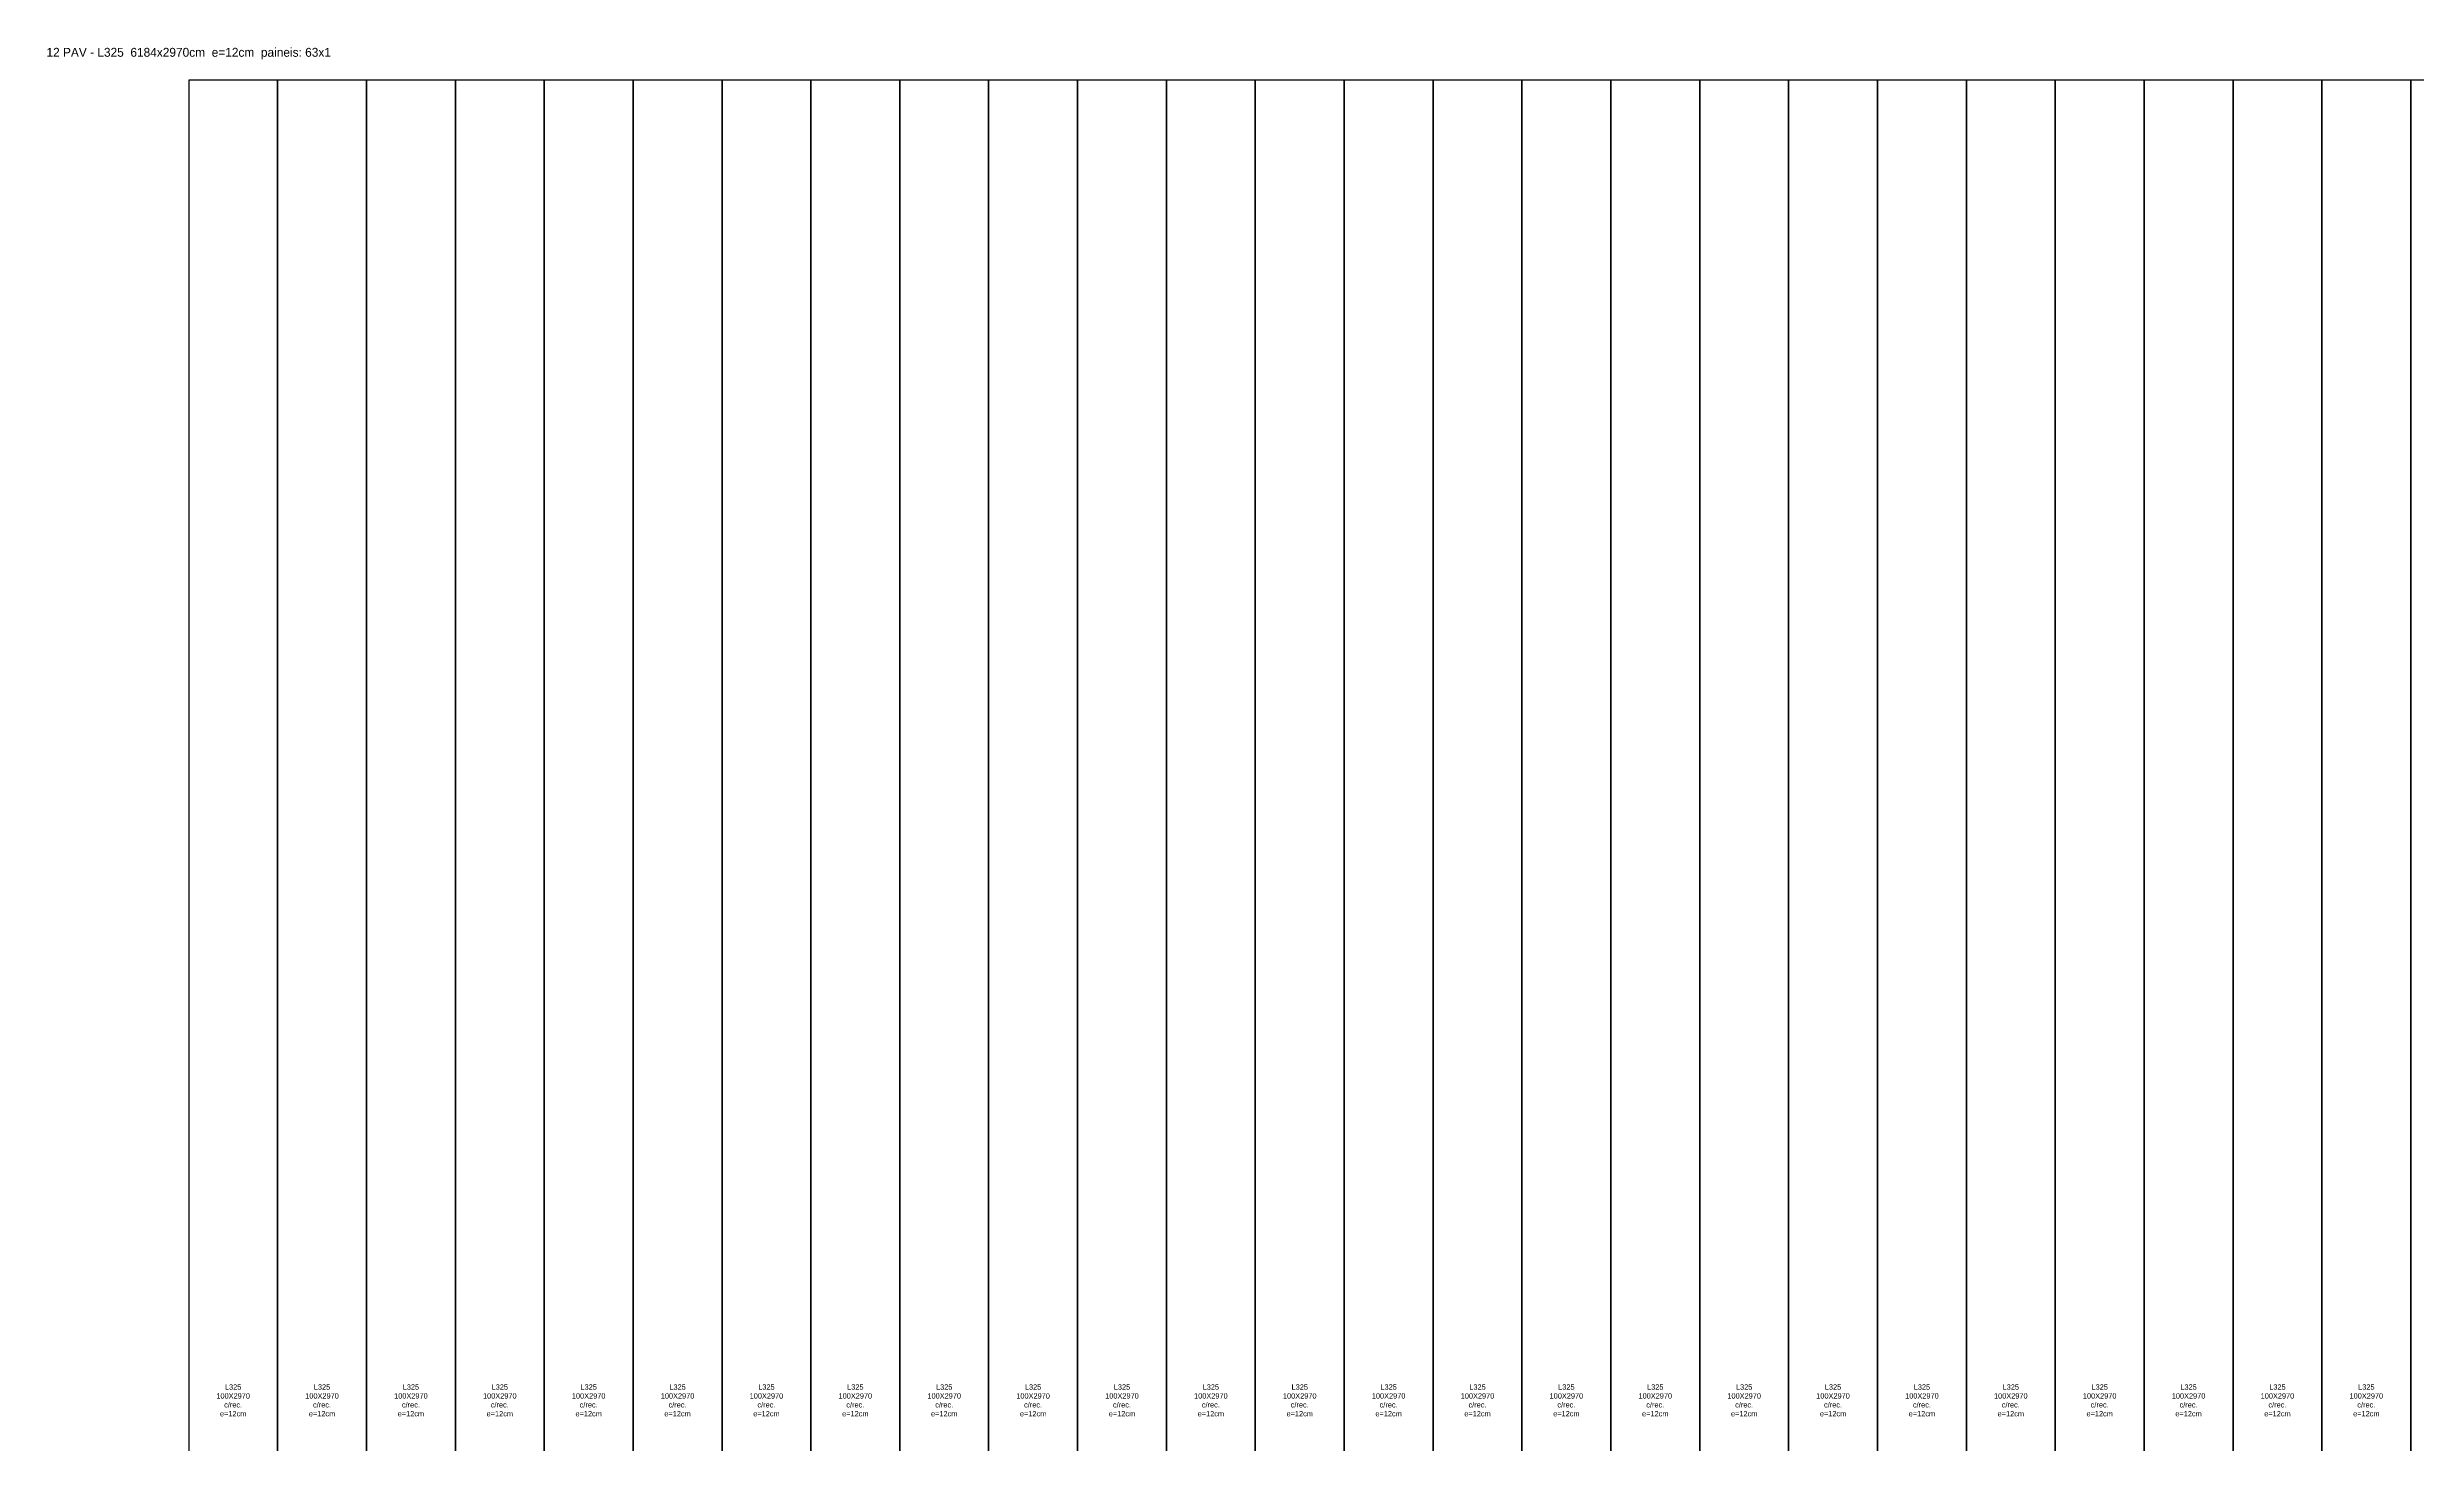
# Model space of a CAD drawing. Header units: metres. Extents: x -159 to 6209, y -50 to 3007.
# Drawn here: x -159 to 2507, y 1436 to 3007 of the extents above; entities that cross this region are included whole.
import ezdxf

# ---------------------------------------------------------------- set-up
doc = ezdxf.new("R2010")
doc.units = ezdxf.units.M
for name, color, linetype in [('AUX00', 2, 'Continuous'), ('Contorno', 7, 'Continuous'), ('NOMENCLATURA', 2, 'Continuous'), ('Paineis', 3, 'Continuous')]:
    doc.layers.add(name, color=color, linetype=linetype)

msp = doc.modelspace()

# ---------------------------------------------------------------- linework, layer by layer
at = {"layer": 'Contorno'}
msp.add_lwpolyline([(0, 0), (6184.2, 0), (6184.2, 2970), (0, 2970), (0, 0)], close=True, dxfattribs=at)
at = {"layer": 'Paineis'}
for points in [[(0, 0), (100, 0), (100, 2970), (0, 2970)], [(100, 0), (200, 0), (200, 2970), (100, 2970)], [(200, 0), (300, 0), (300, 2970), (200, 2970)], [(300, 0), (400, 0), (400, 2970), (300, 2970)], [(400, 0), (500, 0), (500, 2970), (400, 2970)], [(500, 0), (600, 0), (600, 2970), (500, 2970)], [(600, 0), (700, 0), (700, 2970), (600, 2970)], [(700, 0), (800, 0), (800, 2970), (700, 2970)], [(800, 0), (900, 0), (900, 2970), (800, 2970)], [(900, 0), (1000, 0), (1000, 2970), (900, 2970)], [(1000, 0), (1100, 0), (1100, 2970), (1000, 2970)], [(1100, 0), (1200, 0), (1200, 2970), (1100, 2970)], [(1200, 0), (1300, 0), (1300, 2970), (1200, 2970)], [(1300, 0), (1400, 0), (1400, 2970), (1300, 2970)], [(1400, 0), (1500, 0), (1500, 2970), (1400, 2970)], [(1500, 0), (1600, 0), (1600, 2970), (1500, 2970)], [(1600, 0), (1700, 0), (1700, 2970), (1600, 2970)], [(1700, 0), (1800, 0), (1800, 2970), (1700, 2970)], [(1800, 0), (1900, 0), (1900, 2970), (1800, 2970)], [(1900, 0), (2000, 0), (2000, 2970), (1900, 2970)], [(2000, 0), (2100, 0), (2100, 2970), (2000, 2970)], [(2100, 0), (2200, 0), (2200, 2970), (2100, 2970)], [(2200, 0), (2300, 0), (2300, 2970), (2200, 2970)], [(2300, 0), (2400, 0), (2400, 2970), (2300, 2970)], [(2400, 0), (2500, 0), (2500, 2970), (2400, 2970)], [(2500, 0), (2600, 0), (2600, 2970), (2500, 2970)]]:
    msp.add_lwpolyline(points, close=True, dxfattribs=at)

# ---------------------------------------------------------------- texts
at = {"layer": 'AUX00', "char_height": 6, "width": 100, "attachment_point": 5}
for insert in [(50, 1485), (150, 1485), (250, 1485), (350, 1485), (450, 1485), (550, 1485), (650, 1485), (750, 1485), (850, 1485), (950, 1485), (1050, 1485), (1150, 1485), (1250, 1485), (1350, 1485), (1450, 1485), (1550, 1485), (1650, 1485), (1750, 1485), (1850, 1485), (1950, 1485), (2050, 1485), (2150, 1485), (2250, 1485), (2350, 1485), (2450, 1485)]:
    msp.add_mtext('\\pxqc;L325^J100X2970^Jc/rec.^Je=12cm', dxfattribs=dict(at, insert=insert))
at = {"layer": 'NOMENCLATURA', "insert": (0, 3000), "char_height": 10, "width": 6204.2, "attachment_point": 5}
msp.add_mtext('12 PAV - L325  6184x2970cm  e=12cm  paineis: 63x1', dxfattribs=at)

doc.saveas('drawing.dxf')
